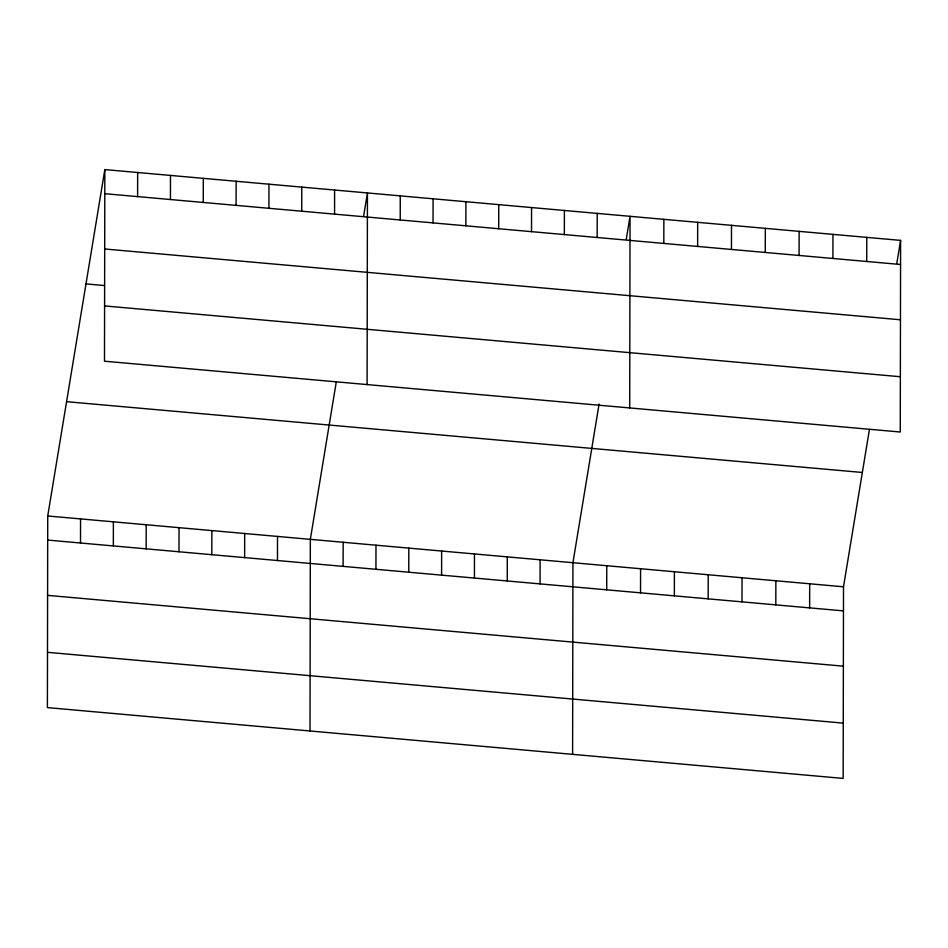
<?xml version="1.0" encoding="UTF-8"?>
<svg xmlns="http://www.w3.org/2000/svg" width="948" height="948" viewBox="0 0 948 948"><rect width="100%" height="100%" fill="white"/><g stroke="black" fill="none" stroke-linecap="round" stroke-linejoin="round"><path stroke-width="1.42" d="M104.837 169.585L104.493 361.212L900.268 432.015L900.6 240.389L104.837 169.585L47.732 515.985L47.4 707.611L843.163 778.415L843.507 586.788L869.423 429.515M80.521 543.014L80.556 518.912M113.345 545.929L113.381 521.827M137.614 196.615L137.661 172.512M146.17 548.856L146.205 524.754M170.439 199.53L170.486 175.427M178.994 551.772L179.042 527.669M203.263 202.457L203.31 178.354M211.819 554.699L211.866 530.584M236.088 205.372L236.135 181.269M244.643 557.614L244.691 533.511M268.924 208.299L268.959 184.196M277.468 560.529L277.515 536.426M301.748 211.214L301.784 187.112M310.008 730.979L310.34 539.353L336.256 382.091M334.573 214.141L334.608 190.038M343.117 566.371L343.164 542.268M367.101 384.58L367.433 192.954L363.665 215.812M375.941 569.298L375.989 545.195M400.222 219.983L400.257 195.869M408.766 572.213L408.813 548.11M433.046 222.899L433.082 198.796M441.602 575.14L441.638 551.037M465.871 225.814L465.906 201.711M474.427 578.055L474.462 553.952M498.695 228.741L498.743 204.638M507.251 580.982L507.287 556.867M531.52 231.656L531.567 207.553M540.076 583.897L540.111 559.794M564.344 234.583L564.392 210.48M572.604 754.335L572.936 562.709L599.089 404.061M597.169 237.498L597.216 213.395M606.72 589.822L606.756 565.719M629.709 407.936L630.041 216.322L626.273 239.18M640.54 592.832L640.575 568.729M663.813 243.435L663.861 219.32M674.36 595.842L674.395 571.739M697.633 246.433L697.681 222.33M708.18 598.852L708.215 574.749M731.453 249.443L731.5 225.34M742 601.861L742.035 577.759M765.273 252.452L765.32 228.35M775.82 604.871L775.867 580.769M799.093 255.462L799.14 231.359M809.639 607.881L809.687 583.778M832.913 258.472L832.96 234.369M866.733 261.482L866.78 237.379M896.832 263.248L900.6 240.389M104.79 193.688L900.553 264.492M104.695 248.98L900.458 319.772M85.995 283.902L104.541 285.549M104.6 305.931L900.363 376.735M66.573 401.679L862.348 472.471M47.732 515.985L843.507 586.788M47.696 540.087L843.459 610.891M47.601 595.368L843.365 666.171M47.495 652.331L843.258 723.123"/></g></svg>
